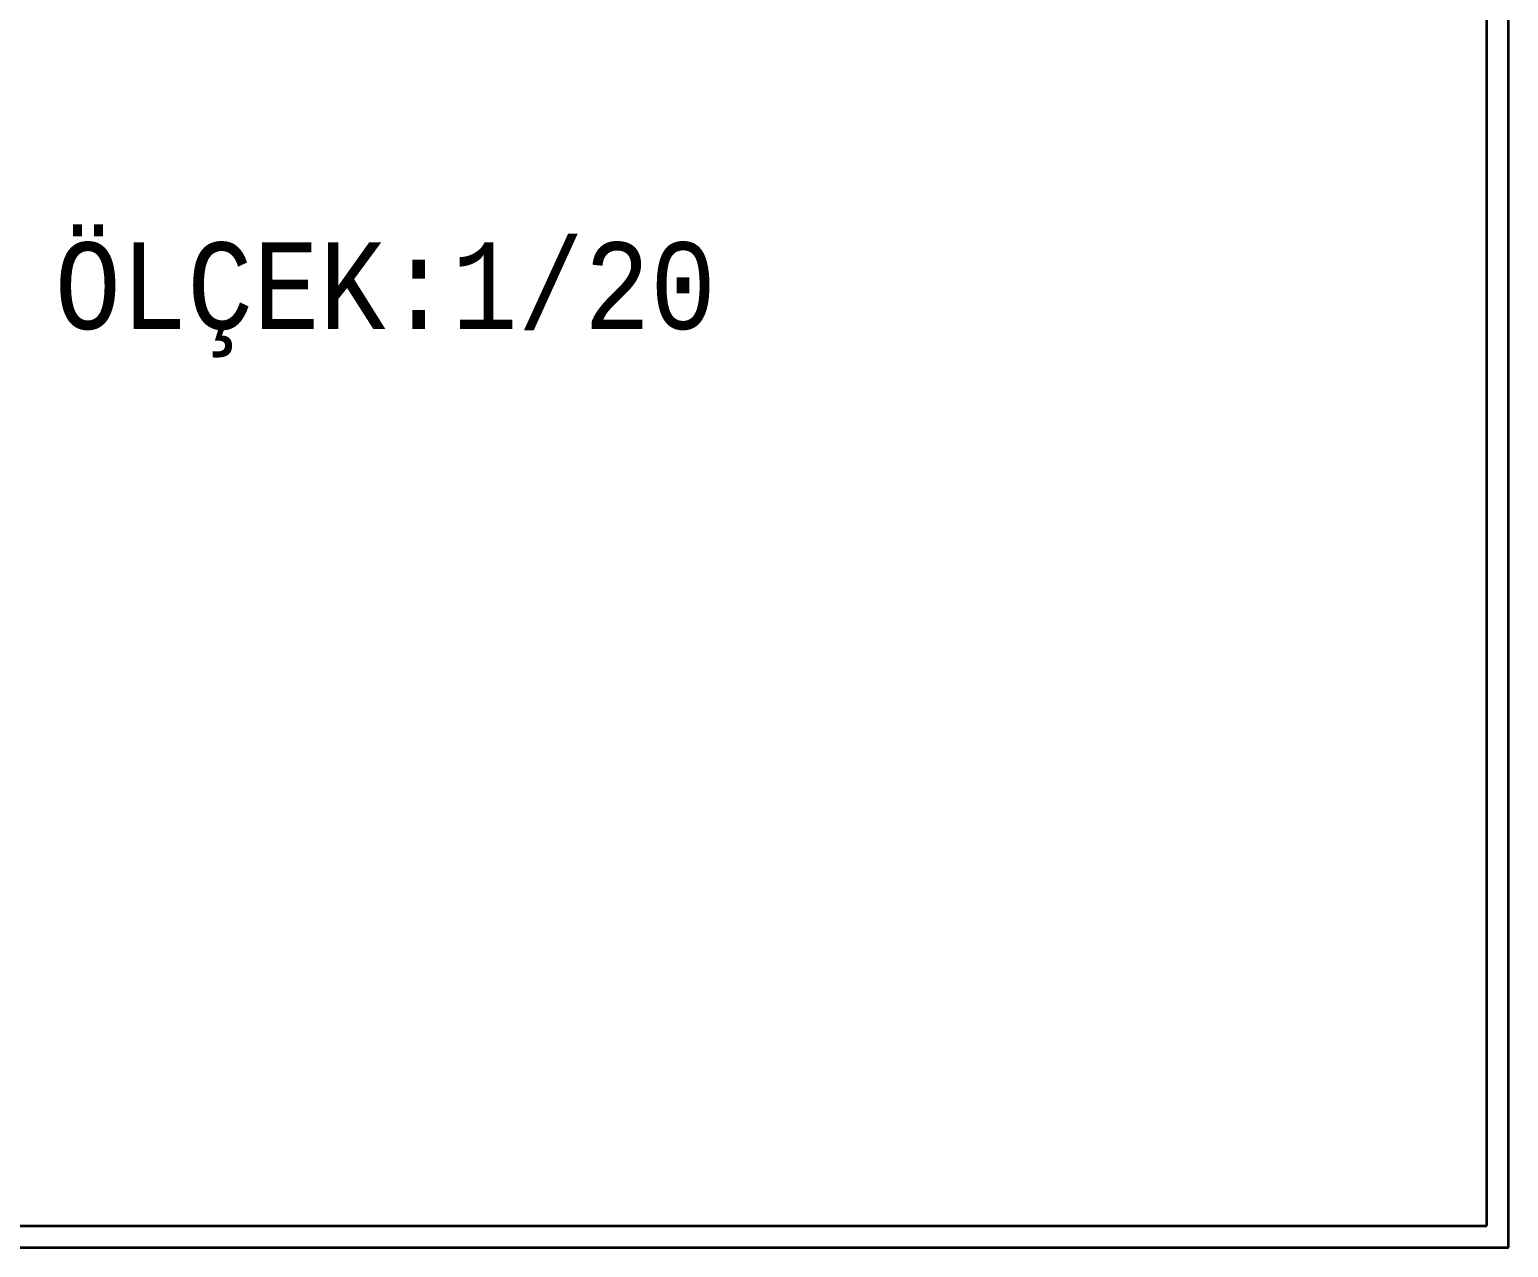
# Model space of a CAD drawing. Header units: inches. Extents: x -7543 to -822, y 102837 to 190349.
# Drawn here: x -822.2623 to -821.9896, y 102836.6651 to 102836.8898 of the extents above; entities that cross this region are included whole.
import ezdxf

# ---------------------------------------------------------------- set-up
doc = ezdxf.new("R2010")
doc.units = ezdxf.units.IN
doc.header["$MEASUREMENT"] = 0
doc.layers.add('DUVAR', color=7, linetype='Continuous', lineweight=35, true_color=0xfc4642)
doc.layers.add('YAZI', color=7, linetype='Continuous', lineweight=25)
doc.styles.add('ISIM', font='monos.ttf', dxfattribs={"width": 1.1, "height": 200})

msp = doc.modelspace()

# ---------------------------------------------------------------- linework, layer by layer
at = {"layer": 'DUVAR'}
for p, q in [((-821.98956, 102836.66508), (-821.98956, 102837.43946)), ((-821.99356, 102836.66908), (-821.99356, 102837.43546)), ((-837.60107, 102836.66908), (-821.99356, 102836.66908)), ((-837.60507, 102836.66508), (-821.98956, 102836.66508))]:
    msp.add_line(p, q, dxfattribs=at)

# ---------------------------------------------------------------- texts
at = {"layer": 'YAZI', "style": 'ISIM', "width": 0.9}
msp.add_text('SİSTEM DETAYI ÖLÇEK:1/20', height=0.016, dxfattribs=at).set_placement((-822.42849, 102836.83454, -0.004))

doc.saveas('drawing.dxf')
